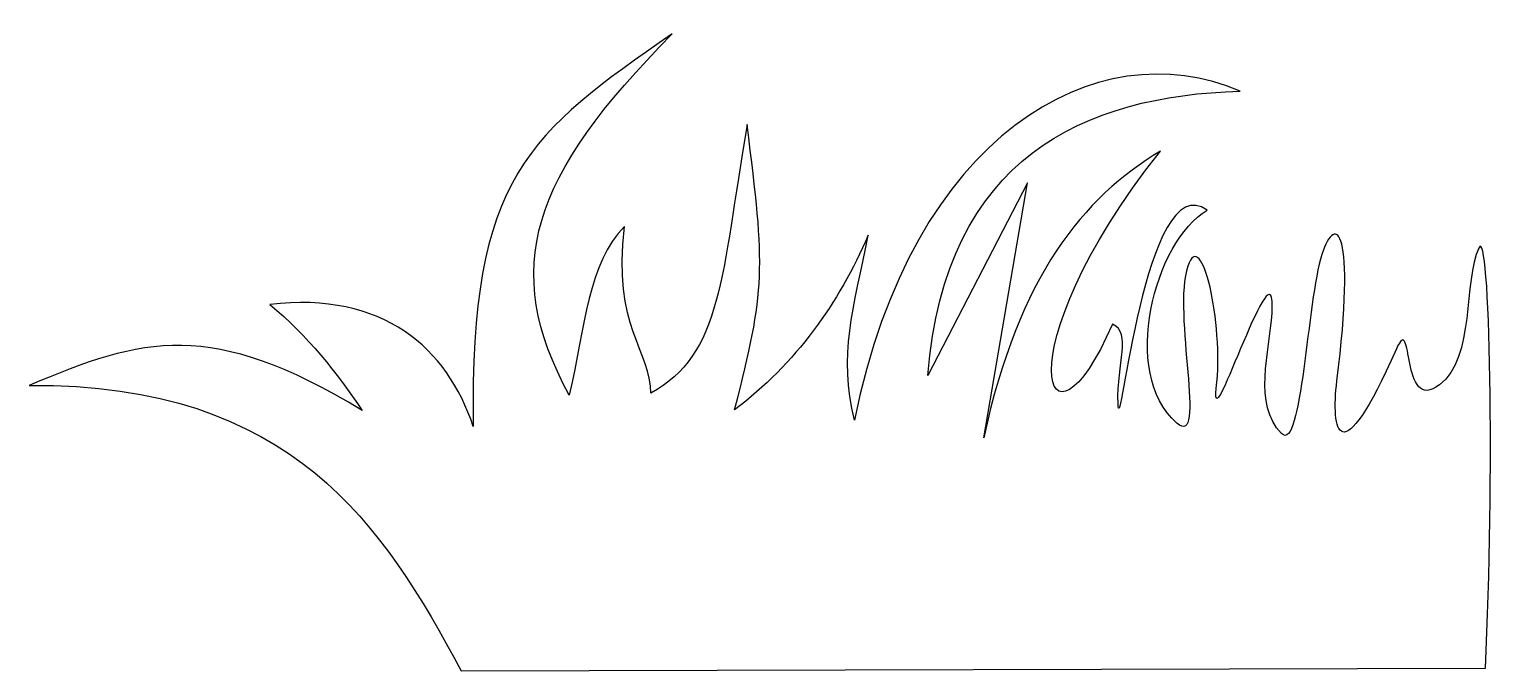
# Model space of a CAD drawing. Header units: centimetres. Extents: x -8.2 to 8.2, y -3.6 to 3.6.
import ezdxf

# ---------------------------------------------------------------- set-up
doc = ezdxf.new("R2010")
doc.units = ezdxf.units.CM
doc.header["$MEASUREMENT"] = 0
doc.layers.add('Camada 1', color=7, linetype='Continuous')

msp = doc.modelspace()

# ---------------------------------------------------------------- linework, layer by layer
at = {"layer": 'Camada 1'}
msp.add_open_spline([(-3.34234, -3.56007), (-4.20938, -1.94514), (-5.2312, -0.34303), (-8.17138, -0.37039), (-8.17138, -0.37039), (-6.90146, 0.16835), (-6.13726, 0.37449), (-4.44711, -0.65008), (-4.44711, -0.65008), (-4.7323, -0.22802), (-5.05322, 0.17788), (-5.48115, 0.53573), (-5.48115, 0.53573), (-4.20745, 0.68157), (-3.49924, 0.04421), (-3.20512, -0.82997), (-3.20512, -0.82997), (-3.25412, 1.97025), (-2.567, 2.45988), (-0.97992, 3.56007), (-0.97992, 3.56007), (-2.56382, 1.964), (-2.90294, 0.94252), (-2.13372, -0.47837), (-2.13372, -0.47837), (-1.94809, 0.30038), (-1.92491, 0.99155), (-1.51417, 1.40803), (-1.51417, 1.40803), (-1.64966, 0.28249), (-1.21426, 0.00756), (-1.22106, -0.45884), (-1.22106, -0.45884), (-0.42273, -0.02), (-0.4325, 0.83733), (-0.14381, 2.54585), (-0.14381, 2.54585), (0.06399, 0.92308), (0.06558, 0.70655), (-0.28327, -0.64518), (-0.28327, -0.64518), (0.40211, -0.12509), (0.87891, 0.54198), (1.21276, 1.30956), (1.21276, 1.30956), (1.04337, 0.48025), (0.87968, -0.0278), (1.05967, -0.75797), (1.05967, -0.75797), (1.69782, 2.43419), (3.76522, 3.61101), (5.37169, 2.91994), (5.37169, 2.91994), (3.632, 2.86866), (2.0758, 2.18308), (1.87961, -0.25884), (1.87961, -0.25884), (1.87961, -0.25884), (2.99221, 1.89545), (2.99221, 1.89545), (2.99221, 1.89545), (2.99221, 1.89545), (2.50347, -0.95784), (2.50347, -0.95784), (2.50347, -0.95784), (2.89394, 0.84918), (3.61872, 1.73567), (4.47954, 2.24761), (4.47954, 2.24761), (2.67924, -0.01217), (3.21039, -1.37623), (3.94289, 0.31419), (3.94289, 0.31419), (4.16824, 0.20836), (3.98959, -0.11068), (4.00655, -0.57317), (4.00655, -0.57317), (4.02507, -1.07744), (4.30288, 2.09452), (5.00324, 1.58948), (5.00324, 1.58948), (4.41391, 1.2402), (4.02431, -0.23429), (4.66513, -0.79259), (4.66513, -0.79259), (5.00435, -1.08802), (4.60975, 0.44563), (4.78575, 0.96284), (4.78575, 0.96284), (4.93847, 1.4116), (5.19093, 0.34289), (5.10542, -0.40646), (5.10542, -0.40646), (5.03274, -1.04313), (5.78019, 1.3455), (5.72849, 0.43793), (5.72849, 0.43793), (5.7038, 0.00534), (5.50931, -0.58077), (5.83536, -0.90904), (5.83536, -0.90904), (6.06071, -1.13605), (6.12153, 0.58541), (6.28579, 1.09216), (6.28579, 1.09216), (6.44134, 1.57206), (6.66899, 1.39262), (6.45438, -0.32103), (6.45438, -0.32103), (6.38583, -0.86872), (6.47885, -1.4104), (7.11999, 0.03775), (7.11999, 0.03775), (7.31541, 0.47905), (7.16121, -0.702), (7.60182, -0.36421), (7.60182, -0.36421), (8.00311, -0.05658), (7.86556, 0.79961), (8.04018, 1.16588), (8.04018, 1.16588), (8.17094, 1.44033), (8.21906, -1.43495), (8.11455, -3.53248), (8.11455, -3.53248), (8.11455, -3.53248), (-3.34234, -3.56007), (-3.34234, -3.56007)], degree=3, knots=[0, 0, 0, 0, 0.03030303, 0.03030303, 0.03030303, 0.03030303, 0.06060606, 0.06060606, 0.06060606, 0.06060606, 0.09090909, 0.09090909, 0.09090909, 0.09090909, 0.12121212, 0.12121212, 0.12121212, 0.12121212, 0.15151515, 0.15151515, 0.15151515, 0.15151515, 0.18181818, 0.18181818, 0.18181818, 0.18181818, 0.21212121, 0.21212121, 0.21212121, 0.21212121, 0.24242424, 0.24242424, 0.24242424, 0.24242424, 0.27272727, 0.27272727, 0.27272727, 0.27272727, 0.3030303, 0.3030303, 0.3030303, 0.3030303, 0.33333333, 0.33333333, 0.33333333, 0.33333333, 0.36363636, 0.36363636, 0.36363636, 0.36363636, 0.39393939, 0.39393939, 0.39393939, 0.39393939, 0.42424242, 0.42424242, 0.42424242, 0.42424242, 0.45454545, 0.45454545, 0.45454545, 0.45454545, 0.48484848, 0.48484848, 0.48484848, 0.48484848, 0.51515152, 0.51515152, 0.51515152, 0.51515152, 0.54545455, 0.54545455, 0.54545455, 0.54545455, 0.57575758, 0.57575758, 0.57575758, 0.57575758, 0.60606061, 0.60606061, 0.60606061, 0.60606061, 0.63636364, 0.63636364, 0.63636364, 0.63636364, 0.66666667, 0.66666667, 0.66666667, 0.66666667, 0.6969697, 0.6969697, 0.6969697, 0.6969697, 0.72727273, 0.72727273, 0.72727273, 0.72727273, 0.75757576, 0.75757576, 0.75757576, 0.75757576, 0.78787879, 0.78787879, 0.78787879, 0.78787879, 0.81818182, 0.81818182, 0.81818182, 0.81818182, 0.84848485, 0.84848485, 0.84848485, 0.84848485, 0.87878788, 0.87878788, 0.87878788, 0.87878788, 0.90909091, 0.90909091, 0.90909091, 0.90909091, 0.93939394, 0.93939394, 0.93939394, 0.93939394, 1, 1, 1, 1], dxfattribs=at)

doc.saveas('drawing.dxf')
